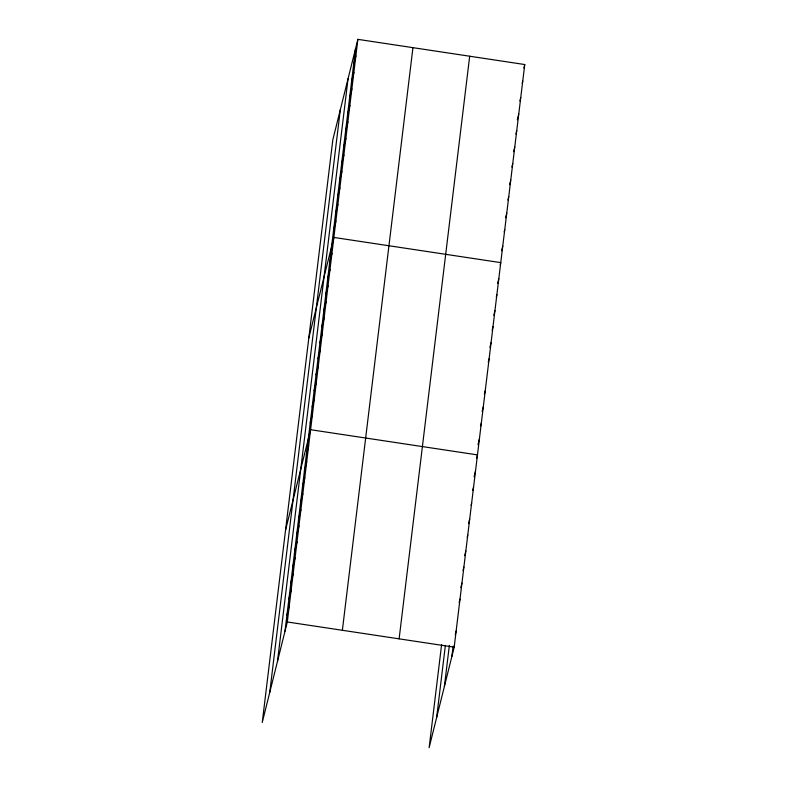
<?xml version="1.0" encoding="UTF-8"?>
<svg xmlns="http://www.w3.org/2000/svg" width="787" height="787" viewBox="0 0 787 787"><rect width="100%" height="100%" fill="white"/><g stroke="black" fill="none" stroke-linecap="round" stroke-linejoin="round"><path stroke-width="1.18" d="M269.754 692.353L340.318 109.727M277.486 661.336L348.051 78.71M284.992 631.223L355.567 48.597M357.869 39.35L332.812 139.84L262.248 722.466L287.304 621.976L357.869 39.35L524.752 64.534L454.188 647.16L429.131 747.65L441.605 644.651M342.375 630.289L412.939 47.663M399.117 638.847L469.682 56.221M436.637 717.537L445.373 645.438M444.37 686.52L449.367 645.32M451.876 656.417L453.125 646.117M353.56 65.105L355.872 55.857M351.563 81.612L353.865 72.365M349.566 98.119L351.868 88.872M347.569 114.627L349.871 105.379M345.562 131.134L347.874 121.887M343.565 147.651L345.877 138.394M341.568 164.158L343.87 154.901M339.571 180.666L341.873 171.409M337.564 197.173L339.876 187.916M335.567 213.68L337.879 204.423M333.57 230.188L335.872 220.931M308.819 337.928L333.875 237.438L500.758 262.632L500.188 264.944M329.625 262.71L331.937 253.463M327.687 278.736L329.999 269.488M325.749 294.761L328.051 285.514M323.811 310.786L326.113 301.529M321.863 326.802L324.175 317.555M319.925 342.827L322.227 333.58M317.987 358.852L320.289 349.595M316.04 374.868L318.351 365.621M314.102 390.893L316.413 381.646M312.164 406.918L314.466 397.661M310.226 422.934L312.528 413.687M285.533 530.192L310.59 429.712L477.473 454.896L476.607 458.368M306.34 454.984L308.652 445.727M304.402 471L306.704 461.753M302.464 487.025L304.766 477.778M300.516 503.05L302.828 493.793M298.578 519.066L300.89 509.819M296.64 535.091L298.942 525.844M294.702 551.116L297.004 541.869M292.754 567.132L295.066 557.885M290.816 583.157L293.118 573.91M288.878 599.182L291.18 589.935M286.93 615.208L289.242 605.951M523.886 68.007L524.752 64.534M522.174 83.363L522.755 81.041M519.892 101.021L520.758 97.549M517.315 119.84L518.751 114.066M515.888 134.036L516.754 130.573M513.606 151.704L514.757 147.08M511.894 167.051L512.76 163.588M509.602 184.719L510.753 180.095M507.89 200.065L508.756 196.602M505.608 217.733L506.759 213.11M504.182 231.929L504.762 229.617M501.604 250.748L502.755 246.124M497.669 283.281L498.82 278.657M496.302 296.984L496.882 294.672M493.783 315.321L494.934 310.698M492.131 330.186L492.996 326.723M489.908 347.362L491.058 342.738M488.255 362.236L489.12 358.764M484.369 394.277L485.235 390.805M482.146 411.453L483.297 406.83M480.493 426.318L481.359 422.855M477.975 444.655L479.411 438.871M474.089 476.696L475.535 470.921M472.731 490.409L473.587 486.937M471.079 505.274L471.649 502.962M468.56 523.611L469.711 518.987M467.193 537.324L467.773 535.012M464.674 555.652L465.825 551.028M463.022 570.526L463.887 567.053M460.798 587.702L461.949 583.078M459.146 602.567L460.011 599.094M455.26 634.607L456.126 631.144M287.304 621.976L454.188 647.16"/></g></svg>
